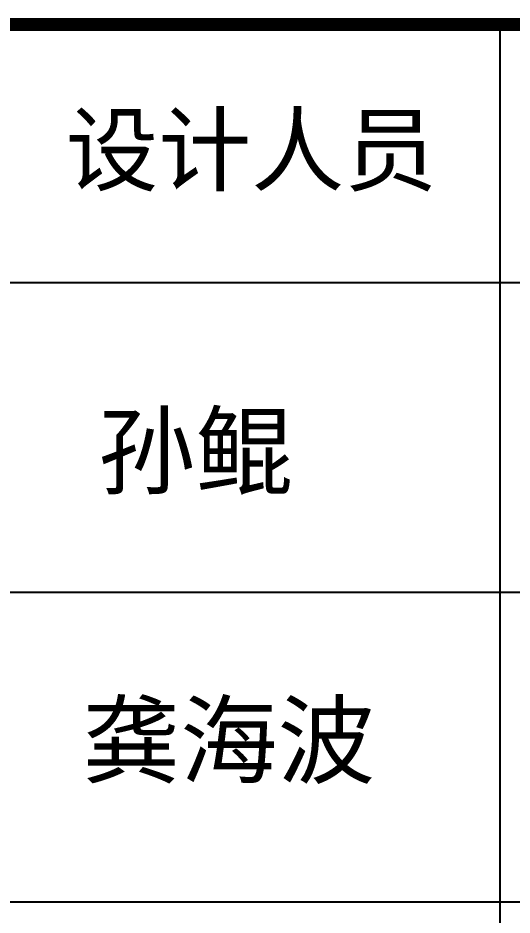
# Model space of a CAD drawing. Extents: x 69728788 to 150163257, y 20675998 to 43663798.
# Drawn here: x 75128143 to 75130052, y 20892899 to 20896361 of the extents above; entities that cross this region are included whole.
import ezdxf

# ---------------------------------------------------------------- set-up
doc = ezdxf.new("R2010")
doc.units = 0
doc.header["$LTSCALE"] = 1000
doc.header["$MEASUREMENT"] = 0
doc.layers.add('图框', color=253, linetype='CONTINUOUS')
doc.styles.add('STYLE-黑体', font='simhei.ttf')

msp = doc.modelspace()

# ---------------------------------------------------------------- linework, layer by layer
at = {"layer": '图框', "color": 0}
for p, q in [((75126021.3, 20895340.2), (75132030.5, 20895340.2)), ((75126021.3, 20895340.2), (75132030.5, 20895340.2)), ((75126021.3, 20894145), (75132030.5, 20894145)), ((75126021.3, 20892949.8), (75132030.5, 20892949.8))]:
    msp.add_line(p, q, dxfattribs=at)
at = {"layer": '图框', "color": 0, "const_width": 50}
msp.add_lwpolyline([(75126021.3, 20896336.2), (75132030.5, 20896336.2), (75132030.5, 20886177), (75126021.3, 20886177)], close=True, dxfattribs=at)
at = {"layer": '图框', "color": 0}
for points in [[(75130005.3, 20895340.2), (75130005.3, 20896336.2)], [(75130005.3, 20889563.4), (75130005.3, 20895340.2)]]:
    msp.add_lwpolyline(points, dxfattribs=at)

# ---------------------------------------------------------------- texts
at = {"layer": '图框', "color": 0, "style": 'STYLE-黑体'}
msp.add_text('设计人员', height=262.94, dxfattribs=at).set_placement((75128327.1, 20895721.1))
at = {"layer": '图框', "color": 4, "style": 'STYLE-黑体'}
for s, p in [('孙鲲', (75128452.1, 20894551.6)), ('龚海波', (75128393, 20893435.7))]:
    msp.add_text(s, height=276.09, dxfattribs=at).set_placement(p)

doc.saveas('drawing.dxf')
